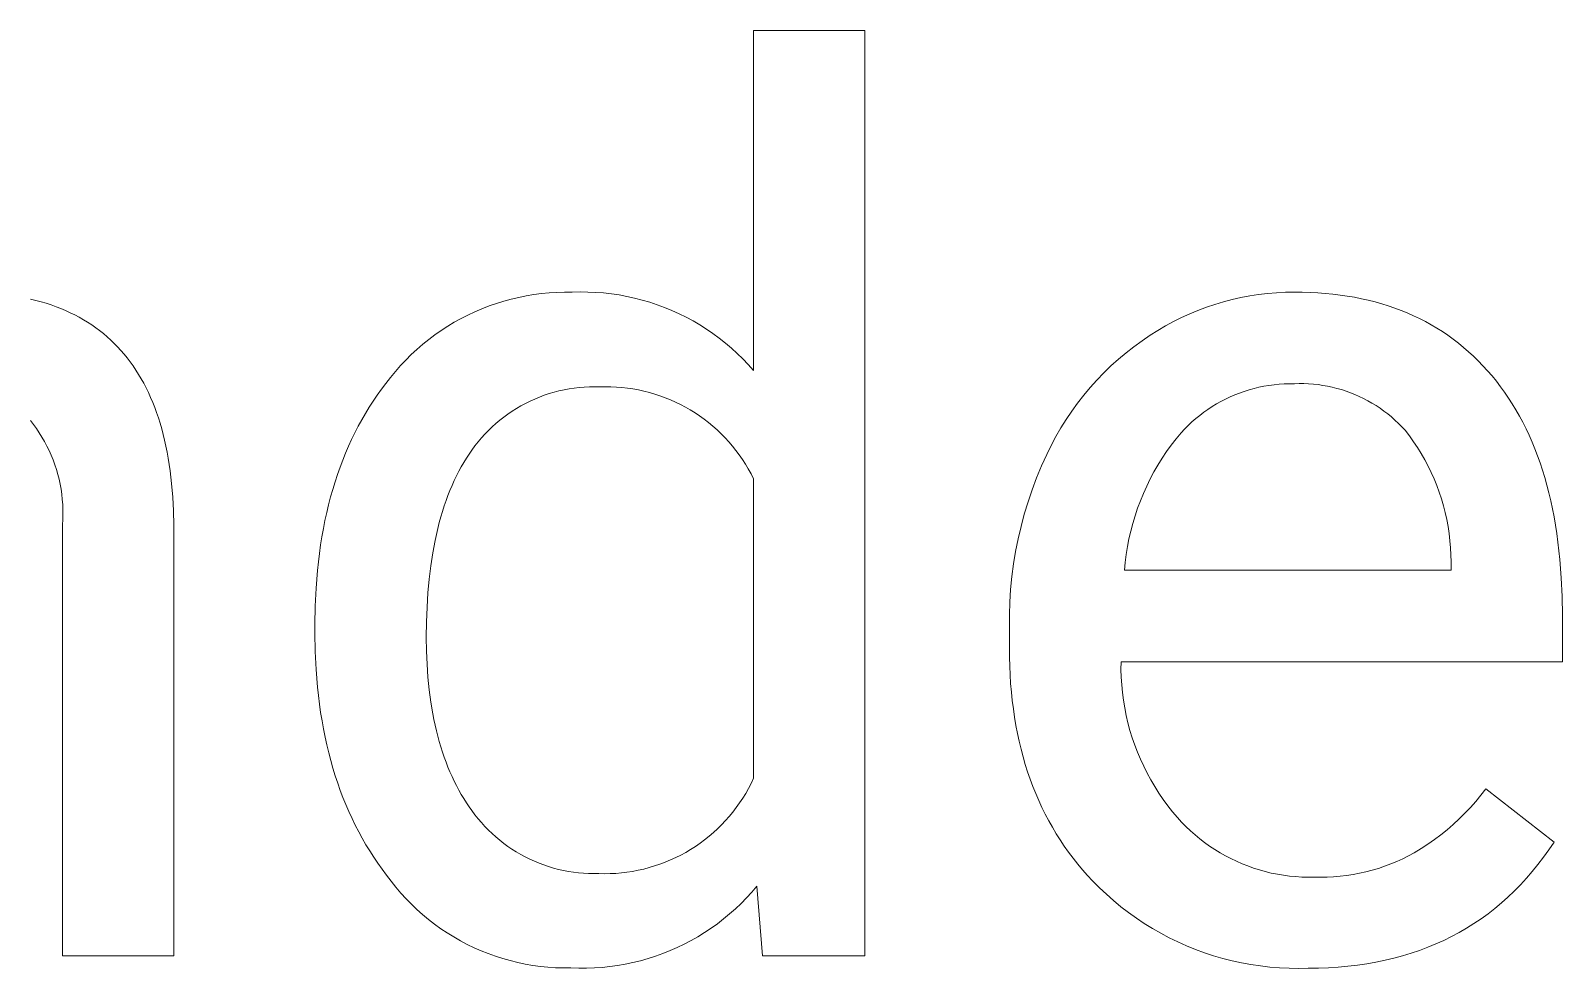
# Model space of a CAD drawing. Header units: millimetres. Extents: x 0 to 4468, y 0 to 3122.
# Drawn here: x 3200.5 to 3274.3, y 352.5 to 397.7 of the extents above; entities that cross this region are included whole.
import ezdxf

# ---------------------------------------------------------------- set-up
doc = ezdxf.new("R2010")
doc.units = ezdxf.units.MM
doc.header["$MEASUREMENT"] = 0
doc.layers.add('Domyślny', color=7, linetype='Continuous', true_color=0x000000)

msp = doc.modelspace()

# ---------------------------------------------------------------- linework, layer by layer
at = {"layer": 'Domyślny', "color": 18, "lineweight": 15, "true_color": 0x000000}
for p, q in [((3235.327, 381.338), (3235.327, 397.735)), ((3235.327, 397.735), (3240.699, 397.735)), ((3240.699, 397.735), (3240.699, 353.097)), ((3224.36, 384.942), (3224.726, 385.003)), ((3224.726, 385.003), (3225.095, 385.051)), ((3225.095, 385.051), (3225.464, 385.087)), ((3225.464, 385.087), (3225.835, 385.11)), ((3225.835, 385.11), (3226.207, 385.12)), ((3226.207, 385.12), (3226.578, 385.118)), ((3226.578, 385.118), (3226.957, 385.128)), ((3226.957, 385.128), (3227.337, 385.126)), ((3227.337, 385.126), (3227.716, 385.11)), ((3227.716, 385.11), (3228.094, 385.081)), ((3228.094, 385.081), (3228.471, 385.039)), ((3228.471, 385.039), (3228.847, 384.984)), ((3259.262, 384.94), (3259.69, 385.006)), ((3259.69, 385.006), (3260.12, 385.057)), ((3260.12, 385.057), (3260.551, 385.094)), ((3260.551, 385.094), (3260.984, 385.115)), ((3260.984, 385.115), (3261.417, 385.122)), ((3261.417, 385.122), (3261.797, 385.118)), ((3261.797, 385.118), (3262.173, 385.106)), ((3262.173, 385.106), (3262.543, 385.087)), ((3262.543, 385.087), (3262.908, 385.059)), ((3262.908, 385.059), (3263.267, 385.024)), ((3263.267, 385.024), (3263.621, 384.981)), ((3200.45, 384.787), (3200.706, 384.724)), ((3200.706, 384.724), (3200.957, 384.655)), ((3200.957, 384.655), (3201.204, 384.581)), ((3201.204, 384.581), (3201.445, 384.501)), ((3201.445, 384.501), (3201.682, 384.416)), ((3201.682, 384.416), (3201.913, 384.325)), ((3201.913, 384.325), (3202.14, 384.229)), ((3221.883, 384.171), (3222.224, 384.317)), ((3222.224, 384.317), (3222.571, 384.452)), ((3222.571, 384.452), (3222.921, 384.574)), ((3222.921, 384.574), (3223.276, 384.685)), ((3223.276, 384.685), (3223.634, 384.783)), ((3223.634, 384.783), (3223.996, 384.868)), ((3223.996, 384.868), (3224.36, 384.942)), ((3228.847, 384.984), (3229.22, 384.916)), ((3229.22, 384.916), (3229.59, 384.834)), ((3229.59, 384.834), (3229.958, 384.74)), ((3229.958, 384.74), (3230.322, 384.633)), ((3230.322, 384.633), (3230.682, 384.514)), ((3230.682, 384.514), (3231.038, 384.382)), ((3231.038, 384.382), (3231.389, 384.237)), ((3256.766, 384.238), (3257.172, 384.391)), ((3257.172, 384.391), (3257.582, 384.53)), ((3257.582, 384.53), (3257.996, 384.654)), ((3257.996, 384.654), (3258.415, 384.764)), ((3258.415, 384.764), (3258.837, 384.859)), ((3258.837, 384.859), (3259.262, 384.94)), ((3263.621, 384.981), (3263.97, 384.929)), ((3263.97, 384.929), (3264.313, 384.87)), ((3264.313, 384.87), (3264.651, 384.804)), ((3264.651, 384.804), (3264.983, 384.729)), ((3264.983, 384.729), (3265.31, 384.646)), ((3265.31, 384.646), (3265.632, 384.556)), ((3265.632, 384.556), (3265.949, 384.457)), ((3265.949, 384.457), (3266.26, 384.351)), ((3266.26, 384.351), (3266.566, 384.236)), ((3202.14, 384.229), (3202.362, 384.128)), ((3202.362, 384.128), (3202.579, 384.021)), ((3202.579, 384.021), (3202.792, 383.908)), ((3202.792, 383.908), (3202.999, 383.79)), ((3202.999, 383.79), (3203.202, 383.666)), ((3203.202, 383.666), (3203.4, 383.537)), ((3203.4, 383.537), (3203.593, 383.403)), ((3220.572, 383.473), (3220.891, 383.664)), ((3220.891, 383.664), (3221.216, 383.844)), ((3221.216, 383.844), (3221.546, 384.014)), ((3221.546, 384.014), (3221.883, 384.171)), ((3231.389, 384.237), (3231.734, 384.081)), ((3231.734, 384.081), (3232.074, 383.912)), ((3232.074, 383.912), (3232.408, 383.732)), ((3232.408, 383.732), (3232.736, 383.54)), ((3232.736, 383.54), (3233.056, 383.337)), ((3255.206, 383.491), (3255.586, 383.698)), ((3255.586, 383.698), (3255.973, 383.892)), ((3255.973, 383.892), (3256.367, 384.072)), ((3256.367, 384.072), (3256.766, 384.238)), ((3266.566, 384.236), (3266.866, 384.114)), ((3266.866, 384.114), (3267.161, 383.984)), ((3267.161, 383.984), (3267.451, 383.846)), ((3267.451, 383.846), (3267.736, 383.699)), ((3267.736, 383.699), (3268.015, 383.545)), ((3268.015, 383.545), (3268.289, 383.383)), ((3203.593, 383.403), (3203.781, 383.263)), ((3203.781, 383.263), (3203.964, 383.117)), ((3203.964, 383.117), (3204.143, 382.966)), ((3204.143, 382.966), (3204.316, 382.809)), ((3204.316, 382.809), (3204.485, 382.647)), ((3219.37, 382.602), (3219.659, 382.835)), ((3219.659, 382.835), (3219.956, 383.058)), ((3219.956, 383.058), (3220.261, 383.27)), ((3220.261, 383.27), (3220.572, 383.473)), ((3233.056, 383.337), (3233.369, 383.123)), ((3233.369, 383.123), (3233.675, 382.898)), ((3233.675, 382.898), (3233.972, 382.663)), ((3254.068, 382.769), (3254.468, 383.039)), ((3254.468, 383.039), (3254.833, 383.271)), ((3254.833, 383.271), (3255.206, 383.491)), ((3268.289, 383.383), (3268.557, 383.213)), ((3268.557, 383.213), (3268.821, 383.036)), ((3268.821, 383.036), (3269.079, 382.85)), ((3269.079, 382.85), (3269.332, 382.656)), ((3204.485, 382.647), (3204.649, 382.48)), ((3204.649, 382.48), (3204.808, 382.307)), ((3204.808, 382.307), (3204.963, 382.128)), ((3204.963, 382.128), (3205.112, 381.944)), ((3218.552, 381.845), (3218.816, 382.106)), ((3218.816, 382.106), (3219.089, 382.359)), ((3219.089, 382.359), (3219.37, 382.602)), ((3233.972, 382.663), (3234.261, 382.417)), ((3234.261, 382.417), (3234.542, 382.162)), ((3234.542, 382.162), (3234.813, 381.896)), ((3252.929, 381.879), (3253.298, 382.189)), ((3253.298, 382.189), (3253.678, 382.486)), ((3253.678, 382.486), (3254.068, 382.769)), ((3269.332, 382.656), (3269.579, 382.454)), ((3269.579, 382.454), (3269.822, 382.244)), ((3269.822, 382.244), (3270.059, 382.026)), ((3205.112, 381.944), (3205.257, 381.755)), ((3205.257, 381.755), (3205.397, 381.56)), ((3205.397, 381.56), (3205.532, 381.359)), ((3205.532, 381.359), (3205.662, 381.153)), ((3218.052, 381.296), (3218.298, 381.574)), ((3218.298, 381.574), (3218.552, 381.845)), ((3234.813, 381.896), (3235.075, 381.622)), ((3235.075, 381.622), (3235.327, 381.338)), ((3252.224, 381.222), (3252.571, 381.557)), ((3252.571, 381.557), (3252.929, 381.879)), ((3270.059, 382.026), (3270.29, 381.8)), ((3270.29, 381.8), (3270.517, 381.567)), ((3270.517, 381.567), (3270.738, 381.325)), ((3270.738, 381.325), (3270.954, 381.075)), ((3205.662, 381.153), (3205.788, 380.942)), ((3205.788, 380.942), (3205.908, 380.725)), ((3205.908, 380.725), (3206.024, 380.503)), ((3217.381, 380.436), (3217.591, 380.713)), ((3217.591, 380.713), (3217.817, 381.008)), ((3217.817, 381.008), (3218.052, 381.296)), ((3251.566, 380.517), (3251.889, 380.875)), ((3251.889, 380.875), (3252.224, 381.222)), ((3259.951, 380.58), (3259.711, 380.531)), ((3260.193, 380.622), (3259.951, 380.58)), ((3260.437, 380.655), (3260.193, 380.622)), ((3260.681, 380.679), (3260.437, 380.655)), ((3260.926, 380.696), (3260.681, 380.679)), ((3261.171, 380.703), (3260.926, 380.696)), ((3261.417, 380.703), (3261.171, 380.703)), ((3261.647, 380.709), (3261.417, 380.703)), ((3261.877, 380.708), (3261.647, 380.709)), ((3262.107, 380.698), (3261.877, 380.708)), ((3262.337, 380.681), (3262.107, 380.698)), ((3262.566, 380.656), (3262.337, 380.681)), ((3262.794, 380.623), (3262.566, 380.656)), ((3263.02, 380.582), (3262.794, 380.623)), ((3263.246, 380.534), (3263.02, 380.582)), ((3270.954, 381.075), (3271.163, 380.819)), ((3271.163, 380.819), (3271.365, 380.556)), ((3206.024, 380.503), (3206.135, 380.275)), ((3206.135, 380.275), (3206.241, 380.041)), ((3206.241, 380.041), (3206.342, 379.802)), ((3216.79, 379.569), (3216.98, 379.864)), ((3216.98, 379.864), (3217.177, 380.153)), ((3217.177, 380.153), (3217.381, 380.436)), ((3224.546, 379.861), (3224.324, 379.751)), ((3224.771, 379.963), (3224.546, 379.861)), ((3224.999, 380.057), (3224.771, 379.963)), ((3225.231, 380.143), (3224.999, 380.057)), ((3225.465, 380.222), (3225.231, 380.143)), ((3225.702, 380.292), (3225.465, 380.222)), ((3225.941, 380.354), (3225.702, 380.292)), ((3226.183, 380.408), (3225.941, 380.354)), ((3226.425, 380.453), (3226.183, 380.408)), ((3226.67, 380.491), (3226.425, 380.453)), ((3226.915, 380.519), (3226.67, 380.491)), ((3227.161, 380.54), (3226.915, 380.519)), ((3227.408, 380.551), (3227.161, 380.54)), ((3227.655, 380.555), (3227.408, 380.551)), ((3227.902, 380.55), (3227.655, 380.555)), ((3228.171, 380.556), (3227.902, 380.55)), ((3228.44, 380.553), (3228.171, 380.556)), ((3228.709, 380.541), (3228.44, 380.553)), ((3228.978, 380.52), (3228.709, 380.541)), ((3229.245, 380.49), (3228.978, 380.52)), ((3229.511, 380.451), (3229.245, 380.49)), ((3229.776, 380.402), (3229.511, 380.451)), ((3230.039, 380.345), (3229.776, 380.402)), ((3230.3, 380.278), (3230.039, 380.345)), ((3230.558, 380.203), (3230.3, 380.278)), ((3230.814, 380.119), (3230.558, 380.203)), ((3231.067, 380.027), (3230.814, 380.119)), ((3231.316, 379.926), (3231.067, 380.027)), ((3231.562, 379.816), (3231.316, 379.926)), ((3250.959, 379.769), (3251.256, 380.148)), ((3251.256, 380.148), (3251.566, 380.517)), ((3257.877, 379.846), (3257.663, 379.726)), ((3258.095, 379.959), (3257.877, 379.846)), ((3258.317, 380.064), (3258.095, 379.959)), ((3258.542, 380.161), (3258.317, 380.064)), ((3258.77, 380.251), (3258.542, 380.161)), ((3259.002, 380.333), (3258.77, 380.251)), ((3259.236, 380.407), (3259.002, 380.333)), ((3259.472, 380.473), (3259.236, 380.407)), ((3259.711, 380.531), (3259.472, 380.473)), ((3263.469, 380.478), (3263.246, 380.534)), ((3263.69, 380.415), (3263.469, 380.478)), ((3263.91, 380.344), (3263.69, 380.415)), ((3264.126, 380.266), (3263.91, 380.344)), ((3264.34, 380.18), (3264.126, 380.266)), ((3264.551, 380.087), (3264.34, 380.18)), ((3264.758, 379.987), (3264.551, 380.087)), ((3264.962, 379.88), (3264.758, 379.987)), ((3265.162, 379.766), (3264.962, 379.88)), ((3271.365, 380.556), (3271.56, 380.287)), ((3271.56, 380.287), (3271.749, 380.011)), ((3271.749, 380.011), (3271.932, 379.728)), ((3206.342, 379.802), (3206.439, 379.558)), ((3206.439, 379.558), (3206.53, 379.308)), ((3206.53, 379.308), (3206.617, 379.053)), ((3216.43, 378.964), (3216.607, 379.27)), ((3216.607, 379.27), (3216.79, 379.569)), ((3223.281, 379.093), (3223.086, 378.94)), ((3223.48, 379.239), (3223.281, 379.093)), ((3223.685, 379.378), (3223.48, 379.239)), ((3223.894, 379.51), (3223.685, 379.378)), ((3224.107, 379.634), (3223.894, 379.51)), ((3224.324, 379.751), (3224.107, 379.634)), ((3231.804, 379.698), (3231.562, 379.816)), ((3232.042, 379.572), (3231.804, 379.698)), ((3232.275, 379.438), (3232.042, 379.572)), ((3232.504, 379.297), (3232.275, 379.438)), ((3232.727, 379.147), (3232.504, 379.297)), ((3232.946, 378.99), (3232.727, 379.147)), ((3250.405, 378.98), (3250.675, 379.379)), ((3250.675, 379.379), (3250.959, 379.769)), ((3256.852, 379.174), (3256.661, 379.019)), ((3257.047, 379.322), (3256.852, 379.174)), ((3257.248, 379.464), (3257.047, 379.322)), ((3257.453, 379.598), (3257.248, 379.464)), ((3257.663, 379.726), (3257.453, 379.598)), ((3265.358, 379.646), (3265.162, 379.766)), ((3265.55, 379.518), (3265.358, 379.646)), ((3265.738, 379.385), (3265.55, 379.518)), ((3265.921, 379.245), (3265.738, 379.385)), ((3266.099, 379.099), (3265.921, 379.245)), ((3266.272, 378.946), (3266.099, 379.099)), ((3271.932, 379.728), (3272.107, 379.439)), ((3272.107, 379.439), (3272.276, 379.143)), ((3272.276, 379.143), (3272.438, 378.839)), ((3200.589, 378.736), (3200.439, 378.929)), ((3200.733, 378.537), (3200.589, 378.736)), ((3200.869, 378.333), (3200.733, 378.537)), ((3206.617, 379.053), (3206.699, 378.792)), ((3206.699, 378.792), (3206.777, 378.525)), ((3206.777, 378.525), (3206.849, 378.253)), ((3216.096, 378.337), (3216.259, 378.653)), ((3216.259, 378.653), (3216.43, 378.964)), ((3222.536, 378.444), (3222.365, 378.266)), ((3222.714, 378.616), (3222.536, 378.444)), ((3222.897, 378.781), (3222.714, 378.616)), ((3223.086, 378.94), (3222.897, 378.781)), ((3233.159, 378.825), (3232.946, 378.99)), ((3233.366, 378.654), (3233.159, 378.825)), ((3233.568, 378.475), (3233.366, 378.654)), ((3233.763, 378.29), (3233.568, 378.475)), ((3249.907, 378.154), (3250.149, 378.571)), ((3250.149, 378.571), (3250.405, 378.98)), ((3256.123, 378.517), (3255.956, 378.337)), ((3256.297, 378.69), (3256.123, 378.517)), ((3256.476, 378.858), (3256.297, 378.69)), ((3256.661, 379.019), (3256.476, 378.858)), ((3266.439, 378.789), (3266.272, 378.946)), ((3266.602, 378.625), (3266.439, 378.789)), ((3266.758, 378.456), (3266.602, 378.625)), ((3266.967, 378.184), (3266.758, 378.456)), ((3272.438, 378.839), (3272.594, 378.53)), ((3272.594, 378.53), (3272.743, 378.213)), ((3200.998, 378.125), (3200.869, 378.333)), ((3201.12, 377.913), (3200.998, 378.125)), ((3201.235, 377.697), (3201.12, 377.913)), ((3201.342, 377.476), (3201.235, 377.697)), ((3206.849, 378.253), (3206.917, 377.976)), ((3206.917, 377.976), (3206.979, 377.693)), ((3206.979, 377.693), (3207.037, 377.405)), ((3215.645, 377.353), (3215.788, 377.687)), ((3215.788, 377.687), (3215.939, 378.014)), ((3215.939, 378.014), (3216.096, 378.337)), ((3221.888, 377.699), (3221.742, 377.499)), ((3222.04, 377.893), (3221.888, 377.699)), ((3222.199, 378.083), (3222.04, 377.893)), ((3222.365, 378.266), (3222.199, 378.083)), ((3233.951, 378.098), (3233.763, 378.29)), ((3234.133, 377.9), (3233.951, 378.098)), ((3234.309, 377.695), (3234.133, 377.9)), ((3234.477, 377.485), (3234.309, 377.695)), ((3249.468, 377.295), (3249.68, 377.728)), ((3249.68, 377.728), (3249.907, 378.154)), ((3255.477, 377.736), (3255.253, 377.424)), ((3255.712, 378.041), (3255.477, 377.736)), ((3255.956, 378.337), (3255.712, 378.041)), ((3267.167, 377.905), (3266.967, 378.184)), ((3267.357, 377.62), (3267.167, 377.905)), ((3267.537, 377.329), (3267.357, 377.62)), ((3272.743, 378.213), (3272.886, 377.89)), ((3272.886, 377.89), (3273.021, 377.559)), ((3201.442, 377.253), (3201.342, 377.476)), ((3201.534, 377.025), (3201.442, 377.253)), ((3201.618, 376.795), (3201.534, 377.025)), ((3207.037, 377.405), (3207.091, 377.111)), ((3207.091, 377.111), (3207.139, 376.812)), ((3215.377, 376.67), (3215.508, 377.015)), ((3215.508, 377.015), (3215.645, 377.353)), ((3221.351, 376.904), (3221.229, 376.694)), ((3221.477, 377.108), (3221.351, 376.904)), ((3221.608, 377.307), (3221.477, 377.108)), ((3221.742, 377.499), (3221.608, 377.307)), ((3234.638, 377.269), (3234.477, 377.485)), ((3234.791, 377.048), (3234.638, 377.269)), ((3234.937, 376.822), (3234.791, 377.048)), ((3249.216, 376.734), (3249.468, 377.295)), ((3255.04, 377.105), (3254.837, 376.779)), ((3255.253, 377.424), (3255.04, 377.105)), ((3267.708, 377.031), (3267.537, 377.329)), ((3267.868, 376.728), (3267.708, 377.031)), ((3273.021, 377.559), (3273.151, 377.222)), ((3273.151, 377.222), (3273.273, 376.878)), ((3273.273, 376.878), (3273.389, 376.528)), ((3201.694, 376.562), (3201.618, 376.795)), ((3201.762, 376.327), (3201.694, 376.562)), ((3201.822, 376.09), (3201.762, 376.327)), ((3207.139, 376.812), (3207.183, 376.507)), ((3207.183, 376.507), (3207.255, 375.881)), ((3215.136, 375.965), (3215.254, 376.32)), ((3215.254, 376.32), (3215.377, 376.67)), ((3220.998, 376.256), (3220.888, 376.029)), ((3221.111, 376.478), (3220.998, 376.256)), ((3221.229, 376.694), (3221.111, 376.478)), ((3235.075, 376.591), (3234.937, 376.822)), ((3235.205, 376.355), (3235.075, 376.591)), ((3235.327, 376.116), (3235.205, 376.355)), ((3248.765, 375.586), (3248.981, 376.164)), ((3248.981, 376.164), (3249.216, 376.734)), ((3254.645, 376.446), (3254.464, 376.107)), ((3254.837, 376.779), (3254.645, 376.446)), ((3268.019, 376.42), (3267.868, 376.728)), ((3268.158, 376.107), (3268.019, 376.42)), ((3273.389, 376.528), (3273.499, 376.17)), ((3273.499, 376.17), (3273.601, 375.806)), ((3201.873, 375.85), (3201.822, 376.09)), ((3201.917, 375.609), (3201.873, 375.85)), ((3201.952, 375.367), (3201.917, 375.609)), ((3207.255, 375.881), (3207.309, 375.232)), ((3214.922, 375.238), (3215.026, 375.604)), ((3215.026, 375.604), (3215.136, 375.965)), ((3220.682, 375.556), (3220.585, 375.311)), ((3220.783, 375.795), (3220.682, 375.556)), ((3220.888, 376.029), (3220.783, 375.795)), ((3235.327, 361.668), (3235.327, 376.116)), ((3248.568, 375.003), (3248.765, 375.586)), ((3254.136, 375.413), (3253.989, 375.058)), ((3254.294, 375.763), (3254.136, 375.413)), ((3254.464, 376.107), (3254.294, 375.763)), ((3268.287, 375.789), (3268.158, 376.107)), ((3268.406, 375.467), (3268.287, 375.789)), ((3268.513, 375.142), (3268.406, 375.467)), ((3273.601, 375.806), (3273.697, 375.435)), ((3273.697, 375.435), (3273.787, 375.057)), ((3201.979, 375.123), (3201.952, 375.367)), ((3201.997, 374.879), (3201.979, 375.123)), ((3202.007, 374.634), (3201.997, 374.879)), ((3207.309, 375.232), (3207.343, 374.562)), ((3214.735, 374.488), (3214.825, 374.866)), ((3214.825, 374.866), (3214.922, 375.238)), ((3220.405, 374.804), (3220.321, 374.541)), ((3220.493, 375.06), (3220.405, 374.804)), ((3220.585, 375.311), (3220.493, 375.06)), ((3248.39, 374.413), (3248.568, 375.003)), ((3253.855, 374.698), (3253.732, 374.334)), ((3253.989, 375.058), (3253.855, 374.698)), ((3268.61, 374.813), (3268.513, 375.142)), ((3268.695, 374.481), (3268.61, 374.813)), ((3273.787, 375.057), (3273.87, 374.672)), ((3273.87, 374.672), (3273.946, 374.28)), ((3201.987, 373.9), (3202.002, 374.145)), ((3202.002, 374.145), (3202.009, 374.389)), ((3202.009, 374.389), (3202.007, 374.634)), ((3207.343, 374.562), (3207.358, 373.87)), ((3214.574, 373.716), (3214.651, 374.105)), ((3214.651, 374.105), (3214.735, 374.488)), ((3220.166, 374), (3220.094, 373.72)), ((3220.241, 374.273), (3220.166, 374)), ((3220.321, 374.541), (3220.241, 374.273)), ((3248.231, 373.817), (3248.39, 374.413)), ((3253.621, 373.966), (3253.523, 373.595)), ((3253.732, 374.334), (3253.621, 373.966)), ((3268.769, 374.146), (3268.695, 374.481)), ((3268.832, 373.809), (3268.769, 374.146)), ((3273.946, 374.28), (3274.015, 373.881)), ((3201.987, 353.099), (3201.987, 373.9)), ((3207.358, 373.87), (3207.358, 353.099)), ((3214.44, 372.922), (3214.504, 373.322)), ((3214.504, 373.322), (3214.574, 373.716)), ((3220.027, 373.435), (3219.965, 373.144)), ((3220.094, 373.72), (3220.027, 373.435)), ((3247.972, 372.613), (3248.092, 373.217)), ((3248.092, 373.217), (3248.231, 373.817)), ((3253.437, 373.221), (3253.363, 372.844)), ((3253.523, 373.595), (3253.437, 373.221)), ((3268.884, 373.47), (3268.832, 373.809)), ((3268.924, 373.13), (3268.884, 373.47)), ((3274.015, 373.881), (3274.078, 373.476)), ((3274.078, 373.476), (3274.135, 373.063)), ((3214.333, 372.107), (3214.383, 372.517)), ((3214.383, 372.517), (3214.44, 372.922)), ((3219.852, 372.544), (3219.757, 371.922)), ((3219.965, 373.144), (3219.852, 372.544)), ((3247.872, 372.005), (3247.972, 372.613)), ((3253.302, 372.464), (3253.254, 372.083)), ((3253.363, 372.844), (3253.302, 372.464)), ((3268.952, 372.788), (3268.924, 373.13)), ((3268.97, 372.445), (3268.952, 372.788)), ((3268.975, 372.103), (3268.97, 372.445)), ((3274.135, 373.063), (3274.227, 372.217)), ((3214.289, 371.69), (3214.333, 372.107)), ((3219.757, 371.922), (3219.679, 371.277)), ((3247.791, 371.394), (3247.872, 372.005)), ((3253.254, 372.083), (3253.218, 371.701)), ((3253.218, 371.701), (3268.975, 371.701)), ((3268.975, 371.701), (3268.975, 372.103)), ((3274.227, 372.217), (3274.294, 371.344)), ((3214.222, 370.842), (3214.289, 371.69)), ((3219.679, 371.277), (3219.618, 370.608)), ((3247.73, 370.78), (3247.791, 371.394)), ((3274.294, 371.344), (3274.333, 370.443)), ((3214.182, 369.971), (3214.222, 370.842)), ((3219.618, 370.608), (3219.575, 369.918)), ((3247.69, 370.165), (3247.73, 370.78)), ((3274.333, 370.443), (3274.347, 369.514)), ((3214.169, 369.078), (3214.182, 369.971)), ((3219.575, 369.918), (3219.549, 369.204)), ((3247.668, 368.933), (3247.669, 369.55)), ((3247.669, 369.55), (3247.69, 370.165)), ((3274.347, 369.514), (3274.347, 367.282)), ((3214.169, 368.676), (3214.169, 369.078)), ((3219.549, 369.204), (3219.54, 368.468)), ((3247.668, 367.951), (3247.668, 368.933)), ((3214.182, 367.786), (3214.169, 368.676)), ((3219.54, 368.468), (3219.549, 367.807)), ((3214.223, 366.917), (3214.182, 367.786)), ((3219.549, 367.807), (3219.575, 367.165)), ((3247.672, 367.515), (3247.668, 367.951)), ((3247.684, 367.083), (3247.672, 367.515)), ((3253.054, 367.282), (3253.053, 366.91)), ((3274.347, 367.282), (3253.054, 367.282)), ((3214.291, 366.07), (3214.223, 366.917)), ((3219.575, 367.165), (3219.618, 366.541)), ((3219.618, 366.541), (3219.679, 365.935)), ((3247.703, 366.658), (3247.684, 367.083)), ((3247.731, 366.238), (3247.703, 366.658)), ((3253.053, 366.91), (3253.064, 366.539)), ((3253.064, 366.539), (3253.088, 366.168)), ((3214.335, 365.654), (3214.291, 366.07)), ((3219.679, 365.935), (3219.757, 365.347)), ((3247.766, 365.823), (3247.731, 366.238)), ((3247.809, 365.414), (3247.766, 365.823)), ((3253.088, 366.168), (3253.124, 365.798)), ((3253.124, 365.798), (3253.172, 365.43)), ((3214.386, 365.244), (3214.335, 365.654)), ((3214.443, 364.839), (3214.386, 365.244)), ((3219.757, 365.347), (3219.852, 364.778)), ((3247.86, 365.01), (3247.809, 365.414)), ((3253.172, 365.43), (3253.232, 365.063)), ((3253.232, 365.063), (3253.305, 364.699)), ((3214.508, 364.44), (3214.443, 364.839)), ((3214.579, 364.045), (3214.508, 364.44)), ((3219.852, 364.778), (3219.906, 364.5)), ((3219.906, 364.5), (3219.965, 364.227)), ((3247.919, 364.612), (3247.86, 365.01)), ((3247.986, 364.219), (3247.919, 364.612)), ((3253.305, 364.699), (3253.39, 364.337)), ((3253.39, 364.337), (3253.487, 363.978)), ((3214.657, 363.657), (3214.579, 364.045)), ((3214.741, 363.273), (3214.657, 363.657)), ((3219.965, 364.227), (3220.027, 363.959)), ((3220.027, 363.959), (3220.094, 363.695)), ((3220.094, 363.695), (3220.166, 363.436)), ((3248.06, 363.832), (3247.986, 364.219)), ((3248.143, 363.451), (3248.06, 363.832)), ((3253.487, 363.978), (3253.596, 363.623)), ((3253.596, 363.623), (3253.717, 363.271)), ((3214.833, 362.895), (3214.741, 363.273)), ((3214.931, 362.522), (3214.833, 362.895)), ((3220.166, 363.436), (3220.241, 363.181)), ((3220.241, 363.181), (3220.321, 362.931)), ((3220.321, 362.931), (3220.405, 362.686)), ((3248.233, 363.075), (3248.143, 363.451)), ((3248.331, 362.704), (3248.233, 363.075)), ((3253.717, 363.271), (3253.849, 362.924)), ((3253.849, 362.924), (3253.993, 362.582)), ((3215.035, 362.155), (3214.931, 362.522)), ((3215.147, 361.793), (3215.035, 362.155)), ((3220.405, 362.686), (3220.493, 362.445)), ((3220.493, 362.445), (3220.585, 362.209)), ((3220.585, 362.209), (3220.682, 361.978)), ((3248.437, 362.339), (3248.331, 362.704)), ((3248.551, 361.98), (3248.437, 362.339)), ((3253.993, 362.582), (3254.148, 362.244)), ((3254.148, 362.244), (3254.315, 361.912)), ((3215.265, 361.436), (3215.147, 361.793)), ((3215.39, 361.085), (3215.265, 361.436)), ((3220.682, 361.978), (3220.783, 361.751)), ((3220.783, 361.751), (3220.888, 361.529)), ((3220.888, 361.529), (3220.998, 361.311)), ((3235.083, 361.178), (3235.209, 361.421)), ((3235.209, 361.421), (3235.327, 361.668)), ((3248.672, 361.626), (3248.551, 361.98)), ((3248.802, 361.277), (3248.672, 361.626)), ((3254.315, 361.912), (3254.493, 361.585)), ((3254.493, 361.585), (3254.681, 361.265)), ((3215.521, 360.738), (3215.39, 361.085)), ((3215.66, 360.397), (3215.521, 360.738)), ((3220.998, 361.311), (3221.111, 361.099)), ((3221.111, 361.099), (3221.229, 360.891)), ((3221.229, 360.891), (3221.351, 360.687)), ((3221.351, 360.687), (3221.477, 360.489)), ((3234.654, 360.479), (3234.805, 360.707)), ((3234.805, 360.707), (3234.948, 360.94)), ((3234.948, 360.94), (3235.083, 361.178)), ((3248.939, 360.934), (3248.802, 361.277)), ((3249.084, 360.597), (3248.939, 360.934)), ((3254.681, 361.265), (3254.88, 360.951)), ((3254.88, 360.951), (3255.089, 360.644)), ((3255.089, 360.644), (3255.309, 360.344)), ((3270.169, 360.548), (3270.418, 360.846)), ((3270.418, 360.846), (3270.657, 361.151)), ((3270.657, 361.151), (3273.945, 358.592)), ((3215.805, 360.062), (3215.66, 360.397)), ((3215.956, 359.732), (3215.805, 360.062)), ((3221.477, 360.489), (3221.608, 360.295)), ((3221.608, 360.295), (3221.742, 360.105)), ((3221.742, 360.105), (3221.888, 359.908)), ((3221.888, 359.908), (3222.04, 359.715)), ((3234.154, 359.828), (3234.328, 360.039)), ((3234.328, 360.039), (3234.495, 360.256)), ((3234.495, 360.256), (3234.654, 360.479)), ((3249.237, 360.265), (3249.084, 360.597)), ((3249.398, 359.939), (3249.237, 360.265)), ((3249.567, 359.618), (3249.398, 359.939)), ((3255.309, 360.344), (3255.538, 360.052)), ((3255.538, 360.052), (3255.777, 359.768)), ((3269.367, 359.705), (3269.644, 359.977)), ((3269.644, 359.977), (3269.911, 360.258)), ((3269.911, 360.258), (3270.169, 360.548)), ((3216.115, 359.407), (3215.956, 359.732)), ((3216.28, 359.087), (3216.115, 359.407)), ((3222.04, 359.715), (3222.198, 359.528)), ((3222.198, 359.528), (3222.363, 359.347)), ((3222.363, 359.347), (3222.533, 359.171)), ((3222.533, 359.171), (3222.71, 359)), ((3233.389, 359.047), (3233.59, 359.232)), ((3233.59, 359.232), (3233.785, 359.424)), ((3233.785, 359.424), (3233.973, 359.623)), ((3233.973, 359.623), (3234.154, 359.828)), ((3249.743, 359.303), (3249.567, 359.618)), ((3249.928, 358.994), (3249.743, 359.303)), ((3255.777, 359.768), (3255.978, 359.549)), ((3255.978, 359.549), (3256.186, 359.337)), ((3256.186, 359.337), (3256.401, 359.133)), ((3256.401, 359.133), (3256.624, 358.936)), ((3268.486, 358.945), (3268.788, 359.188)), ((3268.788, 359.188), (3269.082, 359.442)), ((3269.082, 359.442), (3269.367, 359.705)), ((3216.451, 358.772), (3216.28, 359.087)), ((3216.629, 358.463), (3216.451, 358.772)), ((3216.814, 358.159), (3216.629, 358.463)), ((3222.71, 359), (3222.892, 358.836)), ((3222.892, 358.836), (3223.08, 358.679)), ((3223.08, 358.679), (3223.273, 358.528)), ((3223.273, 358.528), (3223.471, 358.383)), ((3232.522, 358.38), (3232.747, 358.536)), ((3232.747, 358.536), (3232.967, 358.699)), ((3232.967, 358.699), (3233.181, 358.869)), ((3233.181, 358.869), (3233.389, 359.047)), ((3250.12, 358.69), (3249.928, 358.994)), ((3250.32, 358.391), (3250.12, 358.69)), ((3250.528, 358.098), (3250.32, 358.391)), ((3256.624, 358.936), (3256.853, 358.747)), ((3256.853, 358.747), (3257.088, 358.566)), ((3257.088, 358.566), (3257.33, 358.394)), ((3257.33, 358.394), (3257.577, 358.23)), ((3267.536, 358.274), (3267.86, 358.487)), ((3267.86, 358.487), (3268.177, 358.711)), ((3268.177, 358.711), (3268.486, 358.945)), ((3273.945, 358.592), (3273.694, 358.219)), ((3217.006, 357.86), (3216.814, 358.159)), ((3217.204, 357.567), (3217.006, 357.86)), ((3223.471, 358.383), (3223.674, 358.245)), ((3223.674, 358.245), (3223.881, 358.114)), ((3223.881, 358.114), (3224.093, 357.991)), ((3224.093, 357.991), (3224.309, 357.874)), ((3224.309, 357.874), (3224.529, 357.765)), ((3224.529, 357.765), (3224.752, 357.664)), ((3224.752, 357.664), (3224.978, 357.57)), ((3231.07, 357.62), (3231.323, 357.726)), ((3231.323, 357.726), (3231.571, 357.84)), ((3231.571, 357.84), (3231.816, 357.963)), ((3231.816, 357.963), (3232.056, 358.094)), ((3232.056, 358.094), (3232.292, 358.233)), ((3232.292, 358.233), (3232.522, 358.38)), ((3250.744, 357.811), (3250.528, 358.098)), ((3250.967, 357.529), (3250.744, 357.811)), ((3257.577, 358.23), (3257.83, 358.075)), ((3257.83, 358.075), (3258.089, 357.928)), ((3258.089, 357.928), (3258.352, 357.791)), ((3258.352, 357.791), (3258.62, 357.663)), ((3258.62, 357.663), (3258.892, 357.545)), ((3266.067, 357.532), (3266.358, 357.652)), ((3266.358, 357.652), (3266.645, 357.782)), ((3266.645, 357.782), (3266.927, 357.922)), ((3266.927, 357.922), (3267.205, 358.071)), ((3267.205, 358.071), (3267.536, 358.274)), ((3273.436, 357.857), (3273.169, 357.507)), ((3273.694, 358.219), (3273.436, 357.857)), ((3217.409, 357.279), (3217.204, 357.567)), ((3217.621, 356.996), (3217.409, 357.279)), ((3217.841, 356.698), (3217.621, 356.996)), ((3224.978, 357.57), (3225.208, 357.484)), ((3225.208, 357.484), (3225.44, 357.406)), ((3225.44, 357.406), (3225.675, 357.335)), ((3225.675, 357.335), (3225.912, 357.273)), ((3225.912, 357.273), (3226.152, 357.219)), ((3226.152, 357.219), (3226.392, 357.173)), ((3226.392, 357.173), (3226.635, 357.135)), ((3226.635, 357.135), (3226.878, 357.105)), ((3226.878, 357.105), (3227.122, 357.084)), ((3227.122, 357.084), (3227.367, 357.071)), ((3227.367, 357.071), (3227.612, 357.066)), ((3227.612, 357.066), (3227.858, 357.07)), ((3227.858, 357.07), (3228.131, 357.064)), ((3228.131, 357.064), (3228.405, 357.068)), ((3228.405, 357.068), (3228.678, 357.081)), ((3228.678, 357.081), (3228.951, 357.104)), ((3228.951, 357.104), (3229.222, 357.136)), ((3229.222, 357.136), (3229.493, 357.177)), ((3229.493, 357.177), (3229.762, 357.228)), ((3229.762, 357.228), (3230.028, 357.288)), ((3230.028, 357.288), (3230.293, 357.358)), ((3230.293, 357.358), (3230.555, 357.436)), ((3230.555, 357.436), (3230.814, 357.524)), ((3230.814, 357.524), (3231.07, 357.62)), ((3251.199, 357.253), (3250.967, 357.529)), ((3251.438, 356.982), (3251.199, 357.253)), ((3251.685, 356.717), (3251.438, 356.982)), ((3258.892, 357.545), (3259.168, 357.436)), ((3259.168, 357.436), (3259.448, 357.336)), ((3259.448, 357.336), (3259.731, 357.247)), ((3259.731, 357.247), (3260.017, 357.167)), ((3260.017, 357.167), (3260.306, 357.097)), ((3260.306, 357.097), (3260.596, 357.038)), ((3260.596, 357.038), (3260.889, 356.989)), ((3260.889, 356.989), (3261.183, 356.949)), ((3261.183, 356.949), (3261.479, 356.921)), ((3261.479, 356.921), (3261.775, 356.902)), ((3263.313, 356.912), (3263.627, 356.939)), ((3263.627, 356.939), (3263.939, 356.976)), ((3263.939, 356.976), (3264.251, 357.024)), ((3264.251, 357.024), (3264.56, 357.083)), ((3264.56, 357.083), (3264.867, 357.152)), ((3264.867, 357.152), (3265.172, 357.232)), ((3265.172, 357.232), (3265.474, 357.322)), ((3265.474, 357.322), (3265.772, 357.422)), ((3265.772, 357.422), (3266.067, 357.532)), ((3272.895, 357.169), (3272.613, 356.842)), ((3273.169, 357.507), (3272.895, 357.169)), ((3218.071, 356.408), (3217.841, 356.698)), ((3218.311, 356.127), (3218.071, 356.408)), ((3235.246, 356.174), (3234.991, 355.897)), ((3235.491, 356.46), (3235.246, 356.174)), ((3235.759, 353.097), (3235.491, 356.46)), ((3252.011, 356.389), (3251.685, 356.717)), ((3252.347, 356.072), (3252.011, 356.389)), ((3261.775, 356.902), (3262.072, 356.894)), ((3262.072, 356.894), (3262.369, 356.896)), ((3262.369, 356.896), (3262.684, 356.891)), ((3262.684, 356.891), (3262.999, 356.896)), ((3262.999, 356.896), (3263.313, 356.912)), ((3272.027, 356.225), (3271.722, 355.934)), ((3272.324, 356.528), (3272.027, 356.225)), ((3272.613, 356.842), (3272.324, 356.528)), ((3218.561, 355.853), (3218.311, 356.127)), ((3218.82, 355.589), (3218.561, 355.853)), ((3219.088, 355.334), (3218.82, 355.589)), ((3234.727, 355.629), (3234.454, 355.37)), ((3234.991, 355.897), (3234.727, 355.629)), ((3252.694, 355.766), (3252.347, 356.072)), ((3253.051, 355.472), (3252.694, 355.766)), ((3253.418, 355.19), (3253.051, 355.472)), ((3271.409, 355.655), (3271.088, 355.387)), ((3271.722, 355.934), (3271.409, 355.655)), ((3219.364, 355.088), (3219.088, 355.334)), ((3219.649, 354.852), (3219.364, 355.088)), ((3219.943, 354.626), (3219.649, 354.852)), ((3233.882, 354.881), (3233.583, 354.651)), ((3234.172, 355.12), (3233.882, 354.881)), ((3234.454, 355.37), (3234.172, 355.12)), ((3253.794, 354.921), (3253.418, 355.19)), ((3254.179, 354.665), (3253.794, 354.921)), ((3270.424, 354.888), (3270.081, 354.656)), ((3270.76, 355.132), (3270.424, 354.888)), ((3271.088, 355.387), (3270.76, 355.132)), ((3220.243, 354.41), (3219.943, 354.626)), ((3220.551, 354.205), (3220.243, 354.41)), ((3220.866, 354.011), (3220.551, 354.205)), ((3221.188, 353.827), (3220.866, 354.011)), ((3232.643, 354.026), (3232.316, 353.84)), ((3232.964, 354.224), (3232.643, 354.026)), ((3233.277, 354.432), (3232.964, 354.224)), ((3233.583, 354.651), (3233.277, 354.432)), ((3254.572, 354.422), (3254.179, 354.665)), ((3254.974, 354.192), (3254.572, 354.422)), ((3255.382, 353.976), (3254.974, 354.192)), ((3255.798, 353.774), (3255.382, 353.976)), ((3269.003, 354.032), (3268.629, 353.847)), ((3269.37, 354.228), (3269.003, 354.032)), ((3269.729, 354.436), (3269.37, 354.228)), ((3270.081, 354.656), (3269.729, 354.436)), ((3221.515, 353.655), (3221.188, 353.827)), ((3221.849, 353.495), (3221.515, 353.655)), ((3222.188, 353.346), (3221.849, 353.495)), ((3222.531, 353.208), (3222.188, 353.346)), ((3231.299, 353.351), (3230.949, 353.211)), ((3231.644, 353.502), (3231.299, 353.351)), ((3231.983, 353.665), (3231.644, 353.502)), ((3232.316, 353.84), (3231.983, 353.665)), ((3256.221, 353.586), (3255.798, 353.774)), ((3256.65, 353.412), (3256.221, 353.586)), ((3257.084, 353.253), (3256.65, 353.412)), ((3257.523, 353.109), (3257.084, 353.253)), ((3267.053, 353.228), (3266.64, 353.103)), ((3267.459, 353.365), (3267.053, 353.228)), ((3267.856, 353.514), (3267.459, 353.365)), ((3268.246, 353.675), (3267.856, 353.514)), ((3268.629, 353.847), (3268.246, 353.675)), ((3207.358, 353.099), (3201.987, 353.099)), ((3222.88, 353.083), (3222.531, 353.208)), ((3223.232, 352.97), (3222.88, 353.083)), ((3223.588, 352.869), (3223.232, 352.97)), ((3223.948, 352.781), (3223.588, 352.869)), ((3224.31, 352.705), (3223.948, 352.781)), ((3224.674, 352.642), (3224.31, 352.705)), ((3225.041, 352.591), (3224.674, 352.642)), ((3225.409, 352.554), (3225.041, 352.591)), ((3225.779, 352.529), (3225.409, 352.554)), ((3226.148, 352.516), (3225.779, 352.529)), ((3226.519, 352.517), (3226.148, 352.516)), ((3226.895, 352.504), (3226.519, 352.517)), ((3227.271, 352.504), (3226.895, 352.504)), ((3227.647, 352.517), (3227.271, 352.504)), ((3228.023, 352.543), (3227.647, 352.517)), ((3228.397, 352.582), (3228.023, 352.543)), ((3228.77, 352.634), (3228.397, 352.582)), ((3229.141, 352.699), (3228.77, 352.634)), ((3229.509, 352.776), (3229.141, 352.699)), ((3229.875, 352.866), (3229.509, 352.776)), ((3230.237, 352.969), (3229.875, 352.866)), ((3230.595, 353.084), (3230.237, 352.969)), ((3230.949, 353.211), (3230.595, 353.084)), ((3240.699, 353.097), (3235.759, 353.097)), ((3257.967, 352.98), (3257.523, 353.109)), ((3258.415, 352.866), (3257.967, 352.98)), ((3258.867, 352.767), (3258.415, 352.866)), ((3259.322, 352.683), (3258.867, 352.767)), ((3259.779, 352.615), (3259.322, 352.683)), ((3260.239, 352.562), (3259.779, 352.615)), ((3260.699, 352.525), (3260.239, 352.562)), ((3261.161, 352.503), (3260.699, 352.525)), ((3261.624, 352.497), (3261.161, 352.503)), ((3262.086, 352.507), (3261.624, 352.497)), ((3262.576, 352.512), (3262.086, 352.507)), ((3263.058, 352.53), (3262.576, 352.512)), ((3263.533, 352.56), (3263.058, 352.53)), ((3264, 352.602), (3263.533, 352.56)), ((3264.459, 352.656), (3264, 352.602)), ((3264.911, 352.721), (3264.459, 352.656)), ((3265.355, 352.799), (3264.911, 352.721)), ((3265.791, 352.888), (3265.355, 352.799)), ((3266.219, 352.99), (3265.791, 352.888)), ((3266.64, 353.103), (3266.219, 352.99))]:
    msp.add_line(p, q, dxfattribs=at)

doc.saveas('drawing.dxf')
